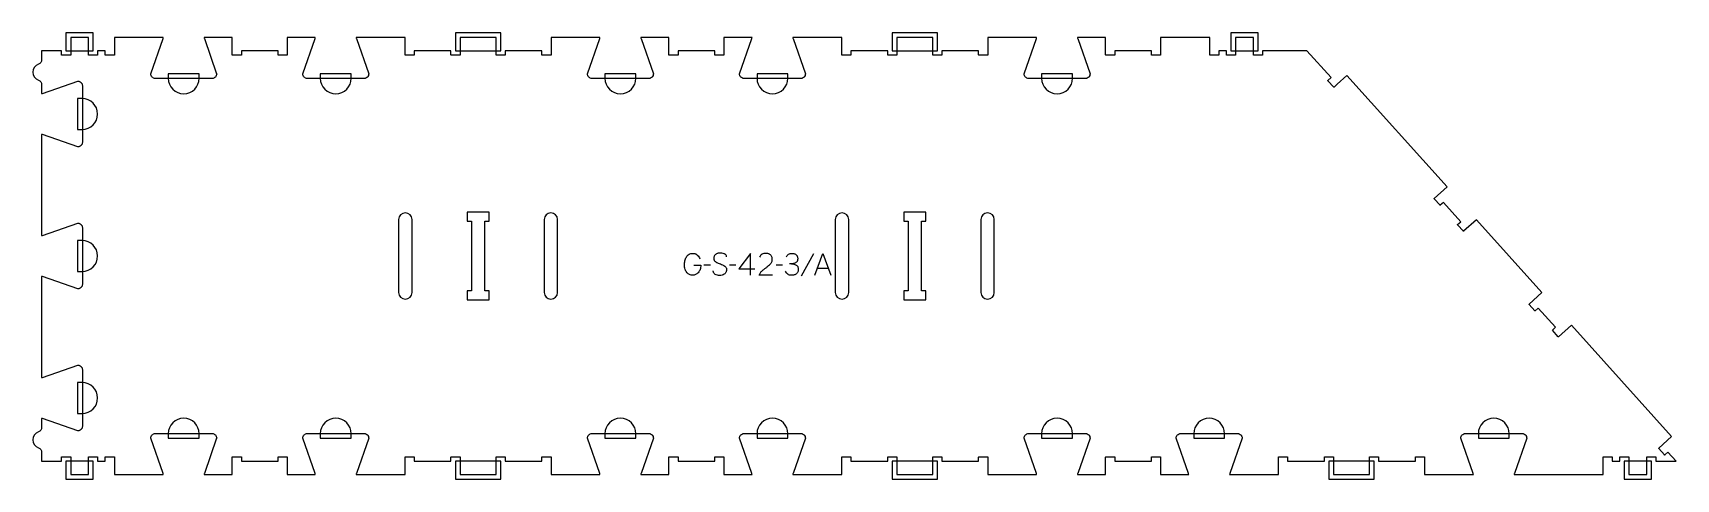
# Model space of a CAD drawing. Extents: x 0 to 2258, y -6 to 606.
import ezdxf

# ---------------------------------------------------------------- set-up
doc = ezdxf.new("R2010")
doc.units = 0
for name, color, linetype in [('1_ANYTOOL_1MMDEEP_LABELS_S', 2, 'CONTINUOUS'), ('3_ANYTOOL_CUTTHROUGH_INSID', 4, 'CONTINUOUS'), ('4_ANYTOOL_CUTTHROUGH_OUTSI', 5, 'CONTINUOUS'), ('5_ANYTOOL_HALF_MILL_9MM_IN', 3, 'CONTINUOUS')]:
    doc.layers.add(name, color=color, linetype=linetype)

msp = doc.modelspace()

# ---------------------------------------------------------------- linework, layer by layer
at = {"layer": '1_ANYTOOL_1MMDEEP_LABELS_S'}
for p, q in [((1072.623239, 302.859904), (1055.437524, 272.088475)), ((930.85181, 287.217047), (922.066096, 287.131333)), ((965.908953, 287.217047), (957.123239, 287.131333)), ((970.194667, 281.988475), (991.966096, 281.988475)), ((1030.108953, 287.217047), (1021.323239, 287.131333)), ((1077.808953, 282.888475), (1092.723239, 282.888475))]:
    msp.add_line(p, q, dxfattribs=at)
for points in [[(907.966096, 287.131333), (917.737524, 287.088475, -0.031732), (917.469414, 284.081074, -0.048764), (916.725024, 281.163475, -0.050291), (915.615312, 278.852968, -0.060119), (914.030381, 276.845618, -0.036578), (912.298362, 275.359202, -0.050793), (910.33931, 274.19919, -0.051881), (908.386293, 273.531445, -0.053919), (906.337524, 273.288475, -0.055881), (904.302377, 273.49542, -0.055271), (902.362524, 274.145618, -0.05403), (900.436548, 275.304812, -0.038531), (898.75181, 276.802761, -0.067281), (897.204097, 278.913775, -0.049165), (896.180381, 281.334904, -0.047412), (895.507455, 284.538823, -0.028075), (895.323239, 287.817047, -0.03109), (895.490765, 290.508627, -0.031496), (895.992881, 293.158118, -0.031425), (896.843754, 295.786363, -0.02824), (898.00181, 298.295618, -0.064555), (899.530613, 300.447143, -0.078906), (901.596453, 302.072404, -0.076878), (904.220054, 303.046954, -0.050594), (907.023239, 303.331333, -0.039946), (908.6828, 303.198536, -0.052714), (910.285739, 302.763475, -0.053511), (911.668936, 302.048141, -0.05153), (912.873239, 301.059904, -0.040443), (914.913463, 298.636762, -0.04035), (916.537524, 295.917047)], [(953.094667, 298.745618, 0.071867), (952.901554, 300.082225, 0.100684), (952.275024, 301.263475, 0.047558), (951.800471, 301.739926, 0.038563), (951.250471, 302.128654, 0.037928), (950.553283, 302.476122, 0.026634), (949.816096, 302.731333, 0.028461), (946.792763, 303.417315, 0.041577), (943.708953, 303.67419, 0.036938), (942.206593, 303.56305, 0.041531), (940.741096, 303.218833, 0.041583), (939.363719, 302.641624, 0.038125), (938.094667, 301.852761, 0.057611), (937.024515, 300.860857, 0.065808), (936.230381, 299.640261, 0.06469), (935.752885, 298.180707, 0.046778), (935.608953, 296.645618, 0.052235), (935.771309, 295.095776, 0.075448), (936.316096, 293.645618, 0.076671), (937.232188, 292.472566, 0.061023), (938.437524, 291.588475, 0.021951), (941.466378, 290.06113, 0.018213), (944.608953, 288.781333, -0.02405), (947.710437, 287.475871, -0.02981), (950.65181, 285.845618, -0.068439), (951.793112, 284.879688, -0.079282), (952.60181, 283.627761, -0.076308), (953.02681, 282.049079, -0.047772), (953.05181, 280.402761, -0.046243), (952.758575, 278.721802, -0.06359), (952.108953, 277.150975, -0.064671), (951.136129, 275.866787, -0.057073), (949.880381, 274.852761, -0.067522), (946.912073, 273.489851, -0.070793), (943.687524, 272.988475, -0.064027), (940.548509, 273.350991, -0.070447), (937.623239, 274.531333, -0.054374), (936.464821, 275.380965, -0.074742), (935.566096, 276.492047, -0.075199), (935.043089, 277.798425, -0.057737), (934.880381, 279.202761)], [(1016.394667, 273.37419), (998.094667, 273.417047, -0.034491), (998.757445, 275.164379, -0.037732), (999.66431, 276.797404, -0.037744), (1000.803604, 278.27204, -0.03482), (1002.144667, 279.567047, -0.00859), (1005.103892, 281.96563, -0.008791), (1008.144667, 284.259904, 0.020588), (1010.963956, 286.493347, 0.025206), (1013.566096, 288.97419, 0.046908), (1014.586691, 290.275432, 0.051091), (1015.333953, 291.74919, 0.050722), (1015.782686, 293.397364, 0.041139), (1015.923239, 295.102761, 0.039396), (1015.780594, 296.910347, 0.058519), (1015.291096, 298.64919, 0.060358), (1014.500538, 300.056306, 0.061397), (1013.394667, 301.231333, 0.048006), (1012.03871, 302.153292, 0.045901), (1010.533953, 302.806333, 0.045216), (1008.793892, 303.208892, 0.034258), (1007.008953, 303.331333, 0.055622), (1004.374382, 303.037345, 0.079896), (1001.930381, 302.056333, 0.080617), (999.960994, 300.390633, 0.060287), (998.523239, 298.231333)], [(1035.080381, 298.402761, -0.060092), (1036.468599, 300.488895, -0.080583), (1038.369667, 302.09919, -0.079919), (1040.725733, 303.046955, -0.055798), (1043.266096, 303.331333, -0.035013), (1044.821996, 303.222245, -0.047512), (1046.335739, 302.859904, -0.048382), (1047.625164, 302.273864, -0.050886), (1048.773239, 301.445618, -0.060051), (1049.699143, 300.398831, -0.058597), (1050.353596, 299.163475, -0.056917), (1050.749725, 297.65256, -0.03878), (1050.85181, 296.088475, -0.02544), (1050.788794, 294.850758, -0.041152), (1050.562524, 293.634904, -0.042175), (1050.218711, 292.694633, -0.059142), (1049.694667, 291.845618, -0.068767), (1048.403971, 290.613124, -0.072211), (1046.823239, 289.788475, -0.043093), (1044.996127, 289.320883, -0.035742), (1043.116096, 289.145618, -0.002283), (1041.262631, 289.114226, -0.003092), (1039.408953, 289.102761)], [(1042.194667, 289.102761, -0.052004), (1045.52775, 288.589959, -0.057563), (1048.666096, 287.367047, -0.070633), (1049.940632, 286.442443, -0.079113), (1050.883953, 285.18669, -0.075641), (1051.460741, 283.531832, -0.046128), (1051.623239, 281.77419, -0.033924), (1051.489642, 279.807415, -0.057836), (1051.00181, 277.906333, -0.060832), (1050.242832, 276.477358, -0.072757), (1049.137524, 275.302761, -0.05358), (1047.742932, 274.42168, -0.043301), (1046.20181, 273.82419, -0.042335), (1044.303322, 273.44194, -0.028525), (1042.366096, 273.331333, -0.059964), (1039.654595, 273.657691, -0.089395), (1037.180381, 274.756333, -0.089624), (1035.256214, 276.640779, -0.061164), (1033.966096, 279.031333)]]:
    msp.add_lwpolyline(points, format="xyb", dxfattribs=at)
for points in [[(986.180381, 273.331333), (986.223239, 303.37419), (970.194667, 281.988475)], [(1074.337524, 273.331333), (1085.223239, 303.331333), (1096.280381, 273.331333)]]:
    msp.add_lwpolyline(points, dxfattribs=at)
at = {"layer": '3_ANYTOOL_CUTTHROUGH_INSID'}
for points in [[(521, 249.750003), (521, 349.749997, 1), (502.5, 349.749997), (502.5, 249.750003, 1)], [(702.5, 249.750003, 1), (721, 249.750003), (721, 349.749997, 1), (702.5, 349.749997)], [(1121, 249.750003), (1121, 349.749997, 1), (1102.5, 349.749997), (1102.5, 249.750003, 1)], [(1302.5, 249.750003, 1), (1321, 249.750003), (1321, 349.749997, 1), (1302.5, 349.749997)]]:
    msp.add_lwpolyline(points, format="xyb", close=True, dxfattribs=at)
for points in [[(627, 360), (596.5, 360), (596.5, 347.5), (602.5, 347.5), (602.5, 252), (596.5, 252), (596.5, 239.5), (627, 239.5), (627, 252), (621, 252), (621, 347.5), (627, 347.5)], [(1227, 360), (1196.5, 360), (1196.5, 347.5), (1202.5, 347.5), (1202.5, 252), (1196.5, 252), (1196.5, 239.5), (1227, 239.5), (1227, 252), (1221, 252), (1221, 347.5), (1227, 347.5)]]:
    msp.add_lwpolyline(points, close=True, dxfattribs=at)
at = {"layer": '4_ANYTOOL_CUTTHROUGH_OUTSI'}
msp.add_lwpolyline([(2035.402584, 0.000002), (2157.348438, 0.000824), (2157.348438, 23.750826, -0.414214), (2157.598438, 24.000826), (2169.598438, 24.000826, -0.414214), (2169.848438, 23.750826), (2169.848438, 18.000826), (2180.348438, 18.000826), (2180.348438, 23.750826, -0.414214), (2180.598438, 24.000826), (2192.598438, 24.000826, -0.414214), (2192.848438, 23.750826), (2192.848438, 0.000826), (2217.348438, 0.000826), (2217.348438, 23.750826, -0.414214), (2217.598438, 24.000826), (2229.598438, 24.000826, -0.414214), (2229.848438, 23.750826), (2229.848438, 18.000826), (2257.815575, 18.000869), (2246.601061, 30.455851), (2242.327979, 26.60835, -0.414214), (2241.97491, 26.626853), (2233.945343, 35.544591, -0.414214), (2233.963846, 35.89766), (2251.613536, 51.789512), (2113.948733, 204.681764), (2096.299044, 188.789912, -0.414214), (2095.945975, 188.808416), (2087.916408, 197.726154, -0.414214), (2087.934911, 198.079223), (2092.207994, 201.926724), (2068.453857, 228.308365), (2064.180775, 224.460864, -0.414214), (2063.827706, 224.479368), (2055.798139, 233.397106, -0.414214), (2055.816642, 233.750174), (2073.466332, 249.642026), (1983.531163, 349.52515), (1965.881474, 333.633298, -0.414214), (1965.528405, 333.651801), (1957.498838, 342.569539, -0.414214), (1957.517341, 342.922608), (1961.790424, 346.770109), (1938.036287, 373.15175), (1933.763205, 369.304249, -0.414214), (1933.410136, 369.322753), (1925.380569, 378.240491, -0.414214), (1925.399072, 378.59356), (1943.048762, 394.485412), (1805.383959, 547.377664), (1792.193139, 535.500596), (1787.73427, 531.485812, -0.414214), (1787.381201, 531.504316), (1779.351634, 540.422054, -0.414214), (1779.370137, 540.775122), (1783.64322, 544.622623), (1750.4379, 581.500864), (1689.607006, 581.500041), (1689.607006, 575.750037, -0.414214), (1689.357006, 575.500037), (1677.357006, 575.500037, -0.414214), (1677.107006, 575.750037), (1677.107006, 599.500037), (1652.607006, 599.500037), (1652.607006, 575.750037, -0.414214), (1652.357006, 575.500037), (1640.357006, 575.500037, -0.414214), (1640.107006, 575.750037), (1640.107006, 581.500037), (1629.607006, 581.500037), (1629.607006, 575.750037, -0.414214), (1629.357006, 575.500037), (1617.357006, 575.500037, -0.414214), (1617.107006, 575.750037), (1617.107006, 599.500037), (1549.5, 599.500001), (1549.5, 575.750001, -0.414214), (1549.25, 575.500001), (1537.25, 575.500001, -0.414214), (1537, 575.750001), (1537, 581.500001), (1486.5, 581.500001), (1486.5, 575.750001, -0.414214), (1486.25, 575.500001), (1474.25, 575.500001, -0.414214), (1474, 575.750001), (1474, 599.500001), (1435.402437, 599.500001, 0.061784), (1435.637431, 598.10513), (1452.532965, 549.832588, -0.084368), (1452.547, 549.750001, -0.414214), (1446.297, 543.500001), (1368.297, 543.500001, -0.414214), (1362.047, 549.750001, -0.084368), (1362.061035, 549.832588), (1378.960148, 598.116195, 0.061178), (1379.191563, 599.500001), (1361.75, 599.5), (1312, 599.5), (1312, 575.75, -0.414214), (1311.75, 575.5), (1299.75, 575.5, -0.414214), (1299.5, 575.75), (1299.5, 581.5), (1249, 581.5), (1249, 575.75, -0.414214), (1248.75, 575.5), (1236.75, 575.5, -0.414214), (1236.5, 575.75), (1236.5, 599.5), (1187, 599.5), (1187, 575.75, -0.414214), (1186.75, 575.5), (1174.75, 575.5, -0.414214), (1174.5, 575.75), (1174.5, 581.5), (1124, 581.5), (1124, 575.75, -0.414214), (1123.75, 575.5), (1111.75, 575.5, -0.414214), (1111.5, 575.75), (1111.5, 599.5), (1061.75, 599.5), (1044.308437, 599.5, 0.061784), (1044.543431, 598.10513), (1061.438965, 549.832588, -0.084368), (1061.453, 549.75, -0.414214), (1055.203, 543.5), (977.203, 543.5, -0.414214), (970.953, 549.75, -0.084368), (970.967035, 549.832588), (987.866148, 598.116195, 0.061178), (988.097563, 599.5), (949.5, 599.5), (949.5, 575.75, -0.414214), (949.25, 575.5), (937.25, 575.5, -0.414214), (937, 575.75), (937, 581.5), (886.5, 581.5), (886.5, 575.75, -0.414214), (886.25, 575.5), (874.25, 575.5, -0.414214), (874, 575.75), (874, 599.5), (835.402437, 599.5, 0.061784), (835.637431, 598.10513), (852.532965, 549.832588, -0.084368), (852.547, 549.75, -0.414214), (846.297, 543.5), (768.297, 543.5, -0.414214), (762.047, 549.75, -0.084368), (762.061035, 549.832588), (778.960148, 598.116195, 0.061178), (779.191563, 599.5), (712, 599.5), (712, 575.75, -0.414214), (711.75, 575.5), (699.75, 575.5, -0.414214), (699.5, 575.75), (699.5, 581.5), (649, 581.5), (649, 575.75, -0.414214), (648.75, 575.5), (636.75, 575.5, -0.414214), (636.5, 575.75), (636.5, 599.5), (587, 599.5), (587, 575.75, -0.414214), (586.75, 575.5), (574.75, 575.5, -0.414214), (574.5, 575.75), (574.5, 581.5), (524, 581.5), (524, 575.75, -0.414214), (523.75, 575.5), (511.75, 575.5, -0.414214), (511.5, 575.75), (511.5, 599.5), (461.75, 599.5), (444.308437, 599.5, 0.061784), (444.543431, 598.10513), (461.438965, 549.832588, -0.084368), (461.453, 549.75, -0.414214), (455.203, 543.5), (377.203, 543.5, -0.414214), (370.953, 549.75, -0.084368), (370.967035, 549.832588), (387.866148, 598.116195, 0.061178), (388.097563, 599.5), (349.5, 599.5), (349.5, 575.75, -0.414214), (349.25, 575.5), (337.25, 575.5, -0.414214), (337, 575.75), (337, 581.5), (286.5, 581.5), (286.5, 575.75, -0.414214), (286.25, 575.5), (274.25, 575.5, -0.414214), (274, 575.75), (274, 599.5), (235.402437, 599.5, 0.061784), (235.637431, 598.10513), (252.532965, 549.832588, -0.084368), (252.547, 549.75, -0.414214), (246.297, 543.5), (168.297, 543.5, -0.414214), (162.047, 549.75, -0.084368), (162.061035, 549.832588), (178.960148, 598.116195, 0.061178), (179.191563, 599.5), (161.75, 599.5), (112, 599.5), (112, 575.75, -0.414214), (111.75, 575.5), (99.75, 575.5, -0.414214), (99.5, 575.75), (99.5, 581.499999), (89, 581.49997), (89, 575.749939, -0.414214), (88.75, 575.499939), (76.75, 575.499939, -0.414214), (76.5, 575.749939), (76.5, 599.499939), (52, 599.499939), (52, 575.749939, -0.414214), (51.75, 575.499939), (39.75, 575.499939, -0.414214), (39.5, 575.749939), (39.5, 581.499863), (12, 581.499607), (12, 569.094772, -0.317837), (7.833333, 563.202216, 0.317837), (0, 552.12421, 0.317837), (7.833333, 541.046203, -0.317837), (12, 535.153647), (12, 522.75479, 0.061835), (13.39487, 522.989641), (61.667412, 539.885174, -0.084368), (61.75, 539.89921, -0.414214), (68, 533.64921), (68, 455.64921, -0.414214), (61.75, 449.39921, -0.084368), (61.667412, 449.413245), (13.383805, 466.312358, 0.061178), (12, 466.543772), (12, 327.854647, 0.061784), (13.39487, 328.089641), (61.667412, 344.985174, -0.084368), (61.75, 344.99921, -0.414214), (68, 338.74921), (68, 260.74921, -0.414214), (61.75, 254.49921, -0.084368), (61.667412, 254.513245), (13.383805, 271.412358, 0.061178), (12, 271.643772), (12, 132.954647, 0.061784), (13.39487, 133.189641), (61.667412, 150.085174, -0.084368), (61.75, 150.09921, -0.414214), (68, 143.84921), (68, 65.84921, -0.414214), (61.75, 59.59921, -0.08437), (61.667411, 59.613246), (13.383804, 76.512757, 0.061376), (12, 76.744268), (12, 64.344772, -0.317837), (7.833333, 58.452216, 0.707107), (7.833333, 36.296203, -0.317837), (12, 30.403647), (12, 18.000001), (39.5, 18.000134), (39.5, 23.750061, -0.414214), (39.75, 24.000061), (51.75, 24.000061, -0.414214), (52, 23.750061), (52, 0.000061), (76.5, 0.000061), (76.5, 23.750061, -0.414214), (76.75, 24.000061), (88.75, 24.000061, -0.414214), (89, 23.750061), (89, 18.00003), (99.5, 18.000001), (99.5, 23.75, -0.414214), (99.75, 24), (111.75, 24, -0.414214), (112, 23.75), (112, 0), (179.191563, 0, 0.061784), (178.956569, 1.39487), (162.061035, 49.667412, -0.084368), (162.047, 49.75, -0.414214), (168.297, 56), (246.297, 56, -0.414214), (252.547, 49.75, -0.084368), (252.532965, 49.667412), (235.633852, 1.383805, 0.061178), (235.402437, 0), (274, 0), (274, 23.75, -0.414214), (274.25, 24), (286.25, 24, -0.414214), (286.5, 23.75), (286.5, 18), (337, 18), (337, 23.75, -0.414214), (337.25, 24), (349.25, 24, -0.414214), (349.5, 23.75), (349.5, 0), (388.097563, 0, 0.061784), (387.862569, 1.39487), (370.967035, 49.667412, -0.084368), (370.953, 49.75, -0.414214), (377.203, 56), (455.203, 56, -0.414214), (461.453, 49.75, -0.084368), (461.438965, 49.667412), (444.539852, 1.383805, 0.061178), (444.308437, 0), (511.5, 0), (511.5, 23.75, -0.414214), (511.75, 24), (523.75, 24, -0.414214), (524, 23.75), (524, 18), (574.5, 18), (574.5, 23.75, -0.414214), (574.75, 24), (586.75, 24, -0.414214), (587, 23.75), (587, 0), (636.5, 0), (636.5, 23.75, -0.414214), (636.75, 24), (648.75, 24, -0.414214), (649, 23.75), (649, 18), (699.5, 18), (699.5, 23.75, -0.414214), (699.75, 24), (711.75, 24, -0.414214), (712, 23.75), (712, 0), (779.191563, 0, 0.061784), (778.956569, 1.39487), (762.061035, 49.667412, -0.084368), (762.047, 49.75, -0.414214), (768.297, 56), (846.297, 56, -0.414214), (852.547, 49.75, -0.084368), (852.532965, 49.667412), (835.633852, 1.383805, 0.061178), (835.402437, 0), (874, 0), (874, 23.75, -0.414214), (874.25, 24), (886.25, 24, -0.414214), (886.5, 23.75), (886.5, 18), (937, 18), (937, 23.75, -0.414214), (937.25, 24), (949.25, 24, -0.414214), (949.5, 23.75), (949.5, 0), (988.097563, 0, 0.061784), (987.862569, 1.39487), (970.967035, 49.667412, -0.084368), (970.953, 49.75, -0.414214), (977.203, 56), (1055.203, 56, -0.414214), (1061.453, 49.75, -0.084368), (1061.438965, 49.667412), (1044.539852, 1.383805, 0.061178), (1044.308437, 0), (1111.5, 0), (1111.5, 23.75, -0.414214), (1111.75, 24), (1123.75, 24, -0.414214), (1124, 23.75), (1124, 18), (1174.5, 18), (1174.5, 23.75, -0.414214), (1174.75, 24), (1186.75, 24, -0.414214), (1187, 23.75), (1187, 0), (1236.5, 0), (1236.5, 23.75, -0.414214), (1236.75, 24), (1248.75, 24, -0.414214), (1249, 23.75), (1249, 18), (1299.5, 18), (1299.5, 23.75, -0.414214), (1299.75, 24), (1311.75, 24, -0.414214), (1312, 23.75), (1312, 0), (1361.75, 0), (1379.191563, 0.000001, 0.061784), (1378.956569, 1.394871), (1362.061035, 49.667413, -0.084368), (1362.047, 49.750001, -0.414214), (1368.297, 56.000001), (1446.297, 56.000001, -0.414214), (1452.547, 49.750001, -0.084368), (1452.532965, 49.667413), (1435.633852, 1.383806, 0.061178), (1435.402437, 0.000001), (1474, 0.000001), (1474, 23.750001, -0.414214), (1474.25, 24.000001), (1486.25, 24.000001, -0.414214), (1486.5, 23.750001), (1486.5, 18.000001), (1537, 18.000001), (1537, 23.750001, -0.414214), (1537.25, 24.000001), (1549.25, 24.000001, -0.414214), (1549.5, 23.750001), (1549.5, 0.000001), (1588.097563, 0.000001, 0.061784), (1587.862569, 1.394871), (1570.967035, 49.667413, -0.084368), (1570.953, 49.750001, -0.414214), (1577.203, 56.000001), (1655.203, 56.000001, -0.414214), (1661.453, 49.750001, -0.084368), (1661.438965, 49.667413), (1644.539852, 1.383806, 0.061178), (1644.308437, 0.000001), (1661.75, 0.000001), (1711.5, 0.000001), (1711.5, 23.750001, -0.414214), (1711.75, 24.000001), (1723.75, 24.000001, -0.414214), (1724, 23.750001), (1724, 18.000001), (1774.5, 18.000001), (1774.5, 23.750001, -0.414214), (1774.75, 24.000001), (1786.75, 24.000001, -0.414214), (1787, 23.750001), (1787, 0.000001), (1836.5, 0.000001), (1836.5, 23.750001, -0.414214), (1836.75, 24.000001), (1848.75, 24.000001, -0.414214), (1849, 23.750001), (1849, 18.000001), (1899.5, 18.000001), (1899.5, 23.750001, -0.414214), (1899.75, 24.000001), (1911.75, 24.000001, -0.414214), (1912, 23.750001), (1912, 0.000001), (1979.19159, 0.000001, 0.06181), (1978.956668, 1.394871), (1962.061134, 49.667413, -0.084368), (1962.047099, 49.750001, -0.414214), (1968.297099, 56.000001), (2046.297099, 56.000001, -0.414214), (2052.547099, 49.750001, -0.084368), (2052.533064, 49.667413), (2035.633951, 1.383806, 0.060787)], format="xyb", close=True, dxfattribs=at)
at = {"layer": '5_ANYTOOL_HALF_MILL_9MM_IN'}
for points in [[(51.5, 581.55787), (77, 581.55787), (83, 581.55787), (83, 605.999939), (76.74, 605.999939), (45.5, 605.999939), (45.5, 599.739939), (45.5, 581.55787)], [(586.5, 581.5), (637, 581.5), (643, 581.5), (643, 606), (636.74, 606), (580.5, 606), (580.5, 599.74), (580.5, 581.5)], [(1186.5, 581.5), (1237, 581.5), (1243, 581.5), (1243, 606), (1236.74, 606), (1180.5, 606), (1180.5, 599.74), (1180.5, 581.5)], [(1652.107006, 581.500037), (1677.607006, 581.500037), (1683.607006, 581.500037), (1683.607006, 599.740037), (1683.607006, 606.000037), (1646.107006, 606.000037), (1646.107006, 599.740037), (1646.107006, 581.500037)], [(77, 17.94213), (51.5, 17.94213), (45.5, 17.94213), (45.5, -6.499939), (51.76, -6.499939), (83, -6.499939), (83, -0.239939), (83, 17.94213)], [(637, 18), (586.5, 18), (580.5, 18), (580.5, -6.5), (586.76, -6.5), (636.74, -6.5), (643, -6.5), (643, 18)], [(1237, 18), (1186.5, 18), (1180.5, 18), (1180.5, -6.5), (1186.76, -6.5), (1236.74, -6.5), (1243, -6.5), (1243, 18)], [(1837, 18), (1786.5, 18), (1780.5, 18), (1780.5, -6.5), (1786.76, -6.5), (1843, -6.5), (1843, -0.24), (1843, 18)], [(2217.848438, 18.000825), (2192.348438, 18.000825), (2186.348438, 18.000825), (2186.348438, -0.239175), (2186.348438, -6.499175), (2223.848438, -6.499175), (2223.848438, -0.239175), (2223.848438, 18.000825)]]:
    msp.add_lwpolyline(points, close=True, dxfattribs=at)
for points in [[(186.047, 544), (186.047, 543.75, 1), (228.547, 543.75), (228.547, 550), (186.047, 550)], [(394.953, 544), (394.953, 543.75, 1), (437.453, 543.75), (437.453, 550), (394.953, 550)], [(786.047, 544), (786.047, 543.75, 1), (828.547, 543.75), (828.547, 550), (786.047, 550)], [(994.953002, 543.74, 0.999765), (1037.453, 543.75), (1037.453, 550), (994.953, 550)], [(1386.047, 544), (1386.047, 543.75, 1), (1428.547, 543.75), (1428.547, 550), (1386.047, 550)], [(67.5, 473.4), (67.75, 473.4, 1), (67.75, 515.9), (61.5, 515.9), (61.5, 473.4)], [(67.76, 278.500002, 0.999765), (67.75, 321), (61.5, 321), (61.5, 278.5)], [(67.76, 83.600002, 0.999765), (67.75, 126.1), (61.5, 126.1), (61.5, 83.6)], [(228.547, 55.75, 1), (186.047, 55.75), (186.047, 49.5), (228.547, 49.5)], [(437.453, 55.75, 1), (394.953, 55.75), (394.953, 49.5), (437.453, 49.5)], [(828.547, 55.75, 1), (786.047, 55.75), (786.047, 49.5), (828.547, 49.5)], [(1037.453, 55.75, 1), (994.953, 55.75), (994.953, 49.5), (1037.453, 49.5)], [(1428.547, 55.75, 1), (1386.047, 55.75), (1386.047, 49.5), (1428.547, 49.5)], [(1637.453, 55.75, 1), (1594.953, 55.75), (1594.953, 49.5), (1637.453, 49.5)], [(2028.547002, 55.75, 1), (1986.047002, 55.75), (1986.047002, 49.5), (2028.547002, 49.5)]]:
    msp.add_lwpolyline(points, format="xyb", close=True, dxfattribs=at)

doc.saveas('drawing.dxf')
